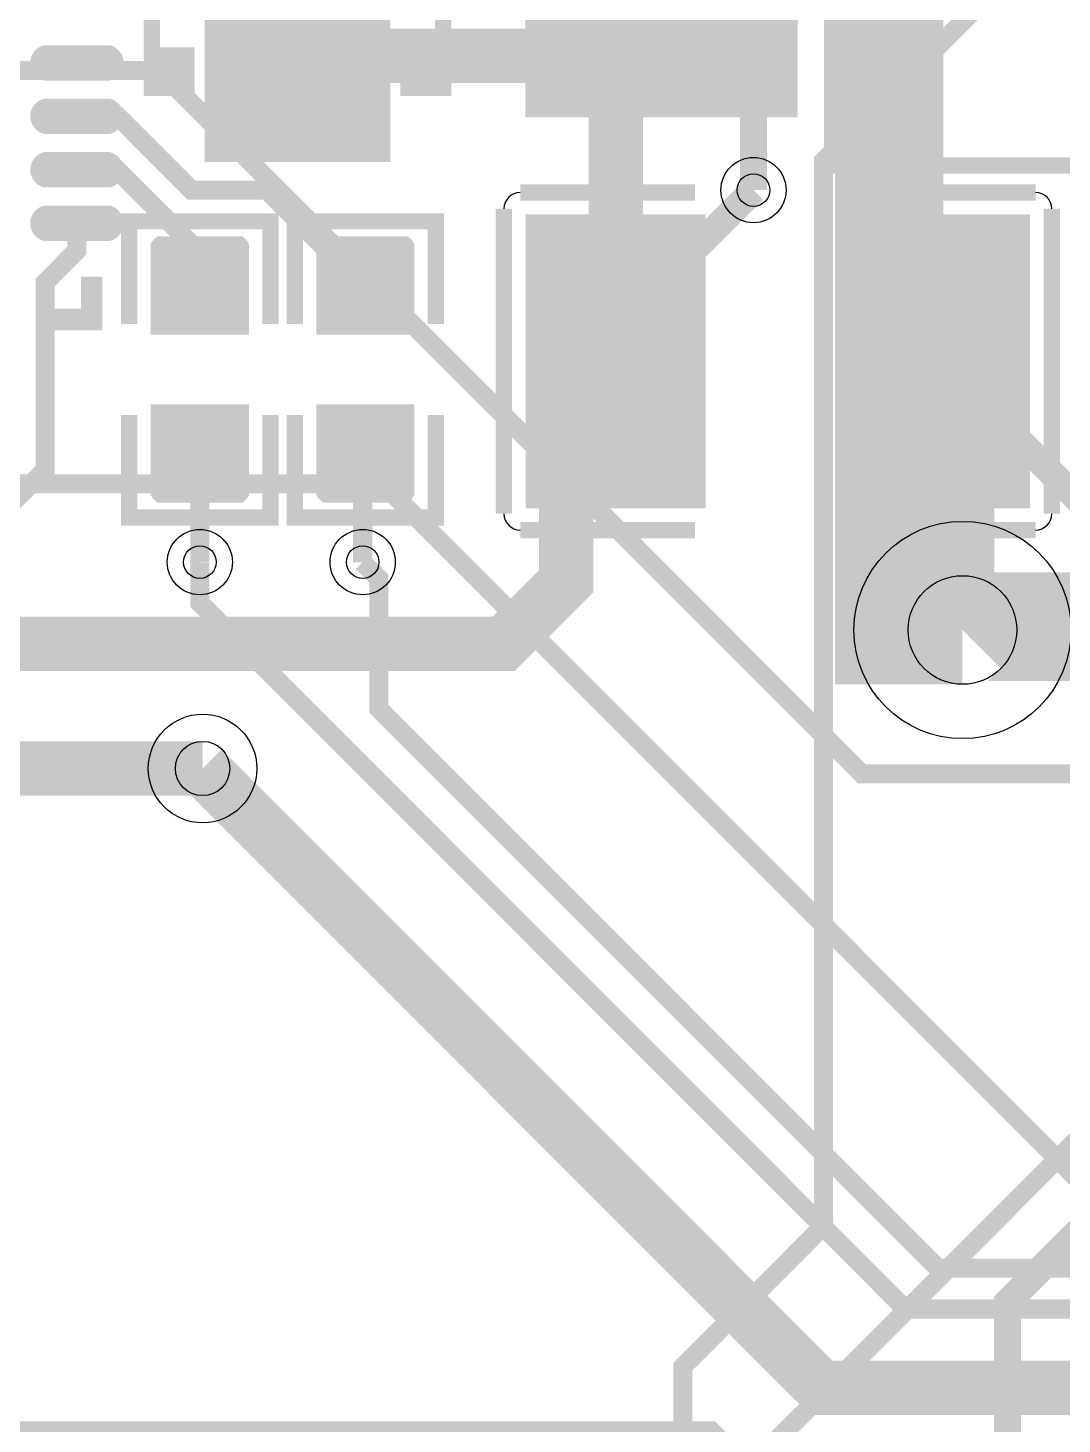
# Model space of a CAD drawing. Header units: millimetres. Extents: x -4 to 157, y 41 to 137.
# Drawn here: x 86.61 to 96.28, y 108.07 to 121.13 of the extents above; entities that cross this region are included whole.
import ezdxf

# ---------------------------------------------------------------- set-up
doc = ezdxf.new("R2010")
doc.units = ezdxf.units.MM
for name, color, linetype, true_color in [('BottomLayer', 7, 'Continuous', 0x0000ff), ('Hole', 7, 'Continuous', 0x222222), ('Multi-Layer', 7, 'Continuous', 0xc0c0c0), ('TopLayer', 7, 'Continuous', 0xff0000), ('TopPasteMaskLayer', 7, 'Continuous', 0x808080), ('TopSilkLayer', 7, 'Continuous', 0xffcc00), ('TopSolderMaskLayer', 7, 'Continuous', 0x800080)]:
    doc.layers.add(name, color=color, linetype=linetype, true_color=true_color)

msp = doc.modelspace()

# ---------------------------------------------------------------- hatches: boundary and pattern name
at = {"layer": 'TopLayer'}
for points in [[(88.27833375666728, 119.9047752095504), (88.27833375666728, 122.10477520955033), (89.97835915671817, 122.10477520955033), (89.97835915671817, 119.9047752095504)], [(93.78481076962134, 120.31381762763522), (91.28481076962134, 120.31381762763522), (91.28481076962134, 121.41384302768608), (93.78481076962134, 121.41384302768608)], [(87.32435864871718, 120.93830327660658, -0.7853981633974483), (87.32435864871718, 120.65829311658626), (86.80436880873776, 120.65829311658626, -0.7853981633974483), (86.80436880873776, 120.93830327660658)], [(87.32435864871718, 120.43843027686057, -0.7853981633974483), (87.32435864871718, 120.15842011684026), (86.80436880873776, 120.15842011684026, -0.7853981633974483), (86.80436880873776, 120.43843027686057)], [(87.32435864871718, 119.93830327660658, -0.7853981633974483), (87.32435864871718, 119.65829311658626), (86.80436880873776, 119.65829311658626, -0.7853981633974483), (86.80436880873776, 119.93830327660658)], [(87.32435864871718, 119.43843027686057, -0.7853981633974483), (87.32435864871718, 119.15842011684026), (86.80436880873776, 119.15842011684026, -0.7853981633974483), (86.80436880873776, 119.43843027686057)], [(92.92418084836163, 119.35760731521464), (92.92418084836163, 116.65758191516375), (91.28917957835915, 116.65758191516375), (91.28917957835915, 119.35760731521464)], [(94.3241808483615, 119.35760731521464), (94.3241808483615, 116.65758191516375), (95.9591821183642, 116.65758191516375), (95.9591821183642, 119.35760731521464)], [(88.64597409194812, 118.28140716281428), (87.78196596393173, 118.28140716281428), (87.78196596393173, 119.0878841757683), (88.64597409194812, 119.0878841757683)], [(90.19537719075424, 118.28140716281428), (89.33136906273808, 118.28140716281428), (89.33136906273808, 119.0878841757683), (90.19537719075424, 119.0878841757683)], [(88.64597409194812, 117.5813817627635), (87.78196596393173, 117.5813817627635), (87.78196596393173, 116.77490474980948), (88.64597409194812, 116.77490474980948)], [(90.19537719075424, 117.5813817627635), (89.33136906273808, 117.5813817627635), (89.33136906273808, 116.77490474980948), (90.19537719075424, 116.77490474980948)]]:
    msp.add_hatch(color=256, dxfattribs=at).paths.add_polyline_path(points)
at = {"layer": 'TopPasteMaskLayer'}
for points in [[(88.27833375666728, 119.9047752095504), (88.27833375666728, 122.10477520955033), (89.97835915671817, 122.10477520955033), (89.97835915671817, 119.9047752095504)], [(93.78481076962134, 120.31381762763522), (91.28481076962134, 120.31381762763522), (91.28481076962134, 121.41384302768608), (93.78481076962134, 121.41384302768608)], [(87.46431292862576, 120.8021590043179), (87.46388112776208, 120.80985521971047), (87.46304292608579, 120.81752603505197), (87.46177292354582, 120.82514605029212), (87.46007112014217, 120.83266446532889), (87.45798831597654, 120.84008128016251), (87.45547371094722, 120.84739649479297), (87.45257810515591, 120.85453390906775), (87.44927609855199, 120.8615189230378), (87.4456184912367, 120.86830073660144), (87.4415544831088, 120.87487934975866), (87.43716027432038, 120.88120396240788), (87.43243586487165, 120.88729997459996), (87.42735585471155, 120.89311658623319), (87.42197104394177, 120.89865379730759), (87.4163068326136, 120.90388620777242), (87.41036322072637, 120.90878841757683), (87.4041402082803, 120.91336042672083), (87.39766319532623, 120.91757683515368), (87.39098298196586, 120.92143764287528), (87.38409956819896, 120.92491744983488), (87.3770383540766, 120.9280162560326), (87.3698247396494, 120.93070866141727), (87.36245872491736, 120.93302006604017), (87.35496570993132, 120.93492506985024), (87.34739649479275, 120.93639827279662), (87.33975107950187, 120.93746507493017), (87.3320802641606, 120.93810007620016), (87.32435864871718, 120.93830327660646), (86.80436880873754, 120.93830327660646), (86.79664719329435, 120.93810007620016), (86.78897637795262, 120.93746507493017), (86.78133096266174, 120.93639827279662), (86.7737617475234, 120.93492506985024), (86.76626873253736, 120.93302006604017), (86.75890271780531, 120.93070866141727), (86.75168910337811, 120.9280162560326), (86.74462788925553, 120.92491744983488), (86.73774447548863, 120.92143764287528), (86.73106426212848, 120.91757683515368), (86.72458724917442, 120.91336042672083), (86.71836423672835, 120.90878841757683), (86.71242062484112, 120.90388620777242), (86.70675641351272, 120.89865379730759), (86.70137160274317, 120.89311658623319), (86.69629159258307, 120.88729997459996), (86.69156718313434, 120.88120396240788), (86.68717297434569, 120.87487934975866), (86.68310896621779, 120.86830073660144), (86.67945135890272, 120.8615189230378), (86.67614935229858, 120.85453390906775), (86.67325374650727, 120.84739649479297), (86.67073914147818, 120.84008128016251), (86.66865633731254, 120.83266446532889), (86.66695453390889, 120.82514605029212), (86.66568453136892, 120.81752603505197), (86.66484632969264, 120.80985521971047), (86.66441452882896, 120.8021590043179), (86.66441452882896, 120.79443738887483), (86.66484632969264, 120.78674117348226), (86.66568453136892, 120.77907035814076), (86.66695453390889, 120.77145034290061), (86.66865633731254, 120.76393192786384), (86.67073914147818, 120.75651511303022), (86.67325374650727, 120.74919989839975), (86.67614935229858, 120.74206248412497), (86.67945135890272, 120.73507747015492), (86.68310896621779, 120.72829565659129), (86.68717297434569, 120.72171704343407), (86.69156718313434, 120.71539243078485), (86.69629159258307, 120.70929641859288), (86.70137160274317, 120.70347980695965), (86.70675641351272, 120.69794259588525), (86.71242062484112, 120.69271018542031), (86.71836423672835, 120.6878079756159), (86.72458724917442, 120.6832359664719), (86.73106426212848, 120.67901955803916), (86.73774447548863, 120.67515875031745), (86.74462788925553, 120.67167894335785), (86.75168910337811, 120.66858013716035), (86.75890271780531, 120.66588773177546), (86.76626873253736, 120.66357632715255), (86.7737617475234, 120.66167132334272), (86.78133096266174, 120.66019812039622), (86.78897637795262, 120.65913131826267), (86.79664719329435, 120.65849631699257), (86.80436880873754, 120.65829311658626), (87.32435864871718, 120.65829311658626), (87.3320802641606, 120.65849631699257), (87.33975107950187, 120.65913131826267), (87.34739649479275, 120.66019812039622), (87.35496570993132, 120.66167132334272), (87.36245872491736, 120.66357632715255), (87.3698247396494, 120.66588773177546), (87.3770383540766, 120.66858013716035), (87.38409956819896, 120.67167894335785), (87.39098298196586, 120.67515875031745), (87.39766319532623, 120.67901955803916), (87.4041402082803, 120.6832359664719), (87.41036322072637, 120.6878079756159), (87.4163068326136, 120.69271018542031), (87.42197104394177, 120.69794259588525), (87.42735585471155, 120.70347980695965), (87.43243586487165, 120.70929641859288), (87.43716027432038, 120.71539243078485), (87.4415544831088, 120.72171704343407), (87.4456184912367, 120.72829565659129), (87.44927609855199, 120.73507747015492), (87.45257810515591, 120.74206248412497), (87.45547371094722, 120.74919989839975), (87.45798831597654, 120.75651511303022), (87.46007112014217, 120.76393192786384), (87.46177292354582, 120.77145034290061), (87.46304292608579, 120.77907035814076), (87.46388112776208, 120.78674117348226), (87.46431292862576, 120.79443738887483)], [(87.46431292862576, 120.30228600457201), (87.46388112776208, 120.30998221996435), (87.46304292608579, 120.31765303530608), (87.46177292354582, 120.32527305054612), (87.46007112014217, 120.33279146558289), (87.45798831597654, 120.3402082804165), (87.45547371094722, 120.34752349504697), (87.45257810515591, 120.35466090932186), (87.44927609855199, 120.36164592329192), (87.4456184912367, 120.36842773685544), (87.4415544831088, 120.37500635001277), (87.43716027432038, 120.38133096266188), (87.43243586487165, 120.38742697485395), (87.42735585471155, 120.39324358648707), (87.42197104394177, 120.39878079756159), (87.4163068326136, 120.40401320802641), (87.41036322072637, 120.40891541783083), (87.4041402082803, 120.41348742697483), (87.39766319532623, 120.41770383540768), (87.39098298196586, 120.42156464312927), (87.38409956819896, 120.42504445008888), (87.3770383540766, 120.42814325628649), (87.3698247396494, 120.43083566167127), (87.36245872491736, 120.43314706629417), (87.35496570993132, 120.43505207010412), (87.34739649479275, 120.4365252730505), (87.33975107950187, 120.43759207518417), (87.3320802641606, 120.43822707645415), (87.32435864871718, 120.43843027686057), (86.80436880873754, 120.43843027686057), (86.79664719329435, 120.43822707645415), (86.78897637795262, 120.43759207518417), (86.78133096266174, 120.4365252730505), (86.7737617475234, 120.43505207010412), (86.76626873253736, 120.43314706629417), (86.75890271780531, 120.43083566167127), (86.75168910337811, 120.42814325628649), (86.74462788925553, 120.42504445008888), (86.73774447548863, 120.42156464312927), (86.73106426212848, 120.41770383540768), (86.72458724917442, 120.41348742697483), (86.71836423672835, 120.40891541783083), (86.71242062484112, 120.40401320802641), (86.70675641351272, 120.39878079756159), (86.70137160274317, 120.39324358648707), (86.69629159258307, 120.38742697485395), (86.69156718313434, 120.38133096266188), (86.68717297434569, 120.37500635001277), (86.68310896621779, 120.36842773685544), (86.67945135890272, 120.36164592329192), (86.67614935229858, 120.35466090932186), (86.67325374650727, 120.34752349504697), (86.67073914147818, 120.3402082804165), (86.66865633731254, 120.33279146558289), (86.66695453390889, 120.32527305054612), (86.66568453136892, 120.31765303530608), (86.66484632969264, 120.30998221996435), (86.66441452882896, 120.30228600457201), (86.66441452882896, 120.29456438912871), (86.66484632969264, 120.28686817373637), (86.66568453136892, 120.27919735839464), (86.66695453390889, 120.27157734315472), (86.66865633731254, 120.26405892811795), (86.67073914147818, 120.25664211328422), (86.67325374650727, 120.24932689865386), (86.67614935229858, 120.24218948437897), (86.67945135890272, 120.23520447040892), (86.68310896621779, 120.2284226568454), (86.68717297434569, 120.22184404368807), (86.69156718313434, 120.21551943103896), (86.69629159258307, 120.20942341884677), (86.70137160274317, 120.20360680721353), (86.70675641351272, 120.19806959613913), (86.71242062484112, 120.19283718567442), (86.71836423672835, 120.18793497587001), (86.72458724917442, 120.18336296672601), (86.73106426212848, 120.17914655829316), (86.73774447548863, 120.17528575057145), (86.74462788925553, 120.17180594361184), (86.75168910337811, 120.16870713741423), (86.75890271780531, 120.16601473202957), (86.76626873253736, 120.16370332740667), (86.7737617475234, 120.1617983235966), (86.78133096266174, 120.16032512065021), (86.78897637795262, 120.15925831851666), (86.79664719329435, 120.15862331724668), (86.80436880873754, 120.15842011684026), (87.32435864871718, 120.15842011684026), (87.3320802641606, 120.15862331724668), (87.33975107950187, 120.15925831851666), (87.34739649479275, 120.16032512065021), (87.35496570993132, 120.1617983235966), (87.36245872491736, 120.16370332740667), (87.3698247396494, 120.16601473202957), (87.3770383540766, 120.16870713741423), (87.38409956819896, 120.17180594361184), (87.39098298196586, 120.17528575057145), (87.39766319532623, 120.17914655829316), (87.4041402082803, 120.18336296672601), (87.41036322072637, 120.18793497587001), (87.4163068326136, 120.19283718567442), (87.42197104394177, 120.19806959613913), (87.42735585471155, 120.20360680721353), (87.43243586487165, 120.20942341884677), (87.43716027432038, 120.21551943103896), (87.4415544831088, 120.22184404368807), (87.4456184912367, 120.2284226568454), (87.44927609855199, 120.23520447040892), (87.45257810515591, 120.24218948437897), (87.45547371094722, 120.24932689865386), (87.45798831597654, 120.25664211328422), (87.46007112014217, 120.26405892811795), (87.46177292354582, 120.27157734315472), (87.46304292608579, 120.27919735839464), (87.46388112776208, 120.28686817373637), (87.46431292862576, 120.29456438912871)], [(87.46388112776208, 119.78674117348226), (87.46431292862576, 119.79443738887471), (87.46431292862576, 119.80215900431801), (87.46388112776208, 119.80985521971036), (87.46304292608579, 119.81752603505208), (87.46177292354582, 119.82514605029212), (87.46007112014217, 119.83266446532889), (87.45798831597654, 119.84008128016251), (87.45547371094722, 119.84739649479297), (87.45257810515591, 119.85453390906775), (87.44927609855199, 119.86151892303792), (87.4456184912367, 119.86830073660144), (87.4415544831088, 119.87487934975877), (87.43716027432038, 119.88120396240788), (87.43243586487165, 119.88729997459996), (87.42735585471155, 119.89311658623308), (87.42197104394177, 119.89865379730759), (87.4163068326136, 119.90388620777242), (87.41036322072637, 119.90878841757683), (87.4041402082803, 119.91336042672083), (87.39766319532623, 119.91757683515368), (87.39098298196586, 119.92143764287528), (87.38409956819896, 119.924917449835), (87.3770383540766, 119.92801625603249), (87.3698247396494, 119.93070866141727), (87.36245872491736, 119.93302006604017), (87.35496570993132, 119.93492506985012), (87.34739649479275, 119.93639827279662), (87.33975107950187, 119.93746507493017), (87.3320802641606, 119.93810007620016), (87.32435864871718, 119.93830327660658), (86.80436880873754, 119.93830327660658), (86.79664719329435, 119.93810007620016), (86.78897637795262, 119.93746507493017), (86.78133096266174, 119.93639827279662), (86.7737617475234, 119.93492506985012), (86.76626873253736, 119.93302006604017), (86.75890271780531, 119.93070866141727), (86.75168910337811, 119.92801625603249), (86.74462788925553, 119.924917449835), (86.73774447548863, 119.92143764287528), (86.73106426212848, 119.91757683515368), (86.72458724917442, 119.91336042672083), (86.71836423672835, 119.90878841757683), (86.71242062484112, 119.90388620777242), (86.70675641351272, 119.89865379730759), (86.70137160274317, 119.89311658623308), (86.69629159258307, 119.88729997459996), (86.69156718313434, 119.88120396240788), (86.68717297434569, 119.87487934975877), (86.68310896621779, 119.86830073660144), (86.67945135890272, 119.86151892303792), (86.67614935229858, 119.85453390906775), (86.67325374650727, 119.84739649479297), (86.67073914147818, 119.84008128016251), (86.66865633731254, 119.83266446532889), (86.66695453390889, 119.82514605029212), (86.66568453136892, 119.81752603505208), (86.66484632969264, 119.80985521971036), (86.66441452882896, 119.80215900431801), (86.66441452882896, 119.79443738887471), (86.66484632969264, 119.78674117348226), (86.66568453136892, 119.77907035814076), (86.66695453390889, 119.77145034290072), (86.66865633731254, 119.76393192786384), (86.67073914147818, 119.75651511303022), (86.67325374650727, 119.74919989839987), (86.67614935229858, 119.74206248412497), (86.67945135890272, 119.73507747015492), (86.68310896621779, 119.72829565659129), (86.68717297434569, 119.72171704343407), (86.69156718313434, 119.71539243078485), (86.69629159258307, 119.70929641859277), (86.70137160274317, 119.70347980695954), (86.70675641351272, 119.69794259588514), (86.71242062484112, 119.69271018542042), (86.71836423672835, 119.68780797561601), (86.72458724917442, 119.6832359664719), (86.73106426212848, 119.67901955803916), (86.73774447548863, 119.67515875031745), (86.74462788925553, 119.67167894335785), (86.75168910337811, 119.66858013716023), (86.75890271780531, 119.66588773177546), (86.76626873253736, 119.66357632715267), (86.7737617475234, 119.6616713233426), (86.78133096266174, 119.66019812039622), (86.78897637795262, 119.65913131826267), (86.79664719329435, 119.65849631699257), (86.80436880873754, 119.65829311658626), (87.32435864871718, 119.65829311658626), (87.3320802641606, 119.65849631699257), (87.33975107950187, 119.65913131826267), (87.34739649479275, 119.66019812039622), (87.35496570993132, 119.6616713233426), (87.36245872491736, 119.66357632715267), (87.3698247396494, 119.66588773177546), (87.3770383540766, 119.66858013716023), (87.38409956819896, 119.67167894335785), (87.39098298196586, 119.67515875031745), (87.39766319532623, 119.67901955803916), (87.4041402082803, 119.6832359664719), (87.41036322072637, 119.68780797561601), (87.4163068326136, 119.69271018542042), (87.42197104394177, 119.69794259588514), (87.42735585471155, 119.70347980695954), (87.43243586487165, 119.70929641859277), (87.43716027432038, 119.71539243078485), (87.4415544831088, 119.72171704343407), (87.4456184912367, 119.72829565659129), (87.44927609855199, 119.73507747015492), (87.45257810515591, 119.74206248412497), (87.45547371094722, 119.74919989839987), (87.45798831597654, 119.75651511303022), (87.46007112014217, 119.76393192786384), (87.46177292354582, 119.77145034290072), (87.46304292608579, 119.77907035814076)], [(87.46431292862576, 119.30228600457201), (87.46388112776208, 119.30998221996447), (87.46304292608579, 119.31765303530608), (87.46177292354582, 119.325273050546), (87.46007112014217, 119.332791465583), (87.45798831597654, 119.34020828041662), (87.45547371094722, 119.34752349504697), (87.45257810515591, 119.35466090932186), (87.44927609855199, 119.3616459232918), (87.4456184912367, 119.36842773685555), (87.4415544831088, 119.37500635001265), (87.43716027432038, 119.38133096266199), (87.43243586487165, 119.38742697485395), (87.42735585471155, 119.39324358648719), (87.42197104394177, 119.39878079756159), (87.4163068326136, 119.40401320802641), (87.41036322072637, 119.40891541783083), (87.4041402082803, 119.41348742697494), (87.39766319532623, 119.41770383540768), (87.39098298196586, 119.42156464312927), (87.38409956819896, 119.42504445008888), (87.3770383540766, 119.42814325628649), (87.3698247396494, 119.43083566167138), (87.36245872491736, 119.43314706629405), (87.35496570993132, 119.43505207010412), (87.34739649479275, 119.4365252730505), (87.33975107950187, 119.43759207518406), (87.3320802641606, 119.43822707645415), (87.32435864871718, 119.43843027686057), (86.80436880873754, 119.43843027686057), (86.79664719329435, 119.43822707645415), (86.78897637795262, 119.43759207518406), (86.78133096266174, 119.4365252730505), (86.7737617475234, 119.43505207010412), (86.76626873253736, 119.43314706629405), (86.75890271780531, 119.43083566167138), (86.75168910337811, 119.42814325628649), (86.74462788925553, 119.42504445008888), (86.73774447548863, 119.42156464312927), (86.73106426212848, 119.41770383540768), (86.72458724917442, 119.41348742697494), (86.71836423672835, 119.40891541783083), (86.71242062484112, 119.40401320802641), (86.70675641351272, 119.39878079756159), (86.70137160274317, 119.39324358648719), (86.69629159258307, 119.38742697485395), (86.69156718313434, 119.38133096266199), (86.68717297434569, 119.37500635001265), (86.68310896621779, 119.36842773685555), (86.67945135890272, 119.3616459232918), (86.67614935229858, 119.35466090932186), (86.67325374650727, 119.34752349504697), (86.67073914147818, 119.34020828041662), (86.66865633731254, 119.332791465583), (86.66695453390889, 119.325273050546), (86.66568453136892, 119.31765303530608), (86.66484632969264, 119.30998221996447), (86.66441452882896, 119.30228600457201), (86.66441452882896, 119.29456438912871), (86.66484632969264, 119.28686817373637), (86.66568453136892, 119.27919735839464), (86.66695453390889, 119.27157734315472), (86.66865633731254, 119.26405892811783), (86.67073914147818, 119.25664211328422), (86.67325374650727, 119.24932689865375), (86.67614935229858, 119.24218948437897), (86.67945135890272, 119.23520447040903), (86.68310896621779, 119.22842265684528), (86.68717297434569, 119.22184404368818), (86.69156718313434, 119.21551943103884), (86.69629159258307, 119.20942341884677), (86.70137160274317, 119.20360680721365), (86.70675641351272, 119.19806959613925), (86.71242062484112, 119.19283718567442), (86.71836423672835, 119.1879349758699), (86.72458724917442, 119.1833629667259), (86.73106426212848, 119.17914655829304), (86.73774447548863, 119.17528575057145), (86.74462788925553, 119.17180594361184), (86.75168910337811, 119.16870713741423), (86.75890271780531, 119.16601473202945), (86.76626873253736, 119.16370332740667), (86.7737617475234, 119.1617983235966), (86.78133096266174, 119.16032512065021), (86.78897637795262, 119.15925831851666), (86.79664719329435, 119.15862331724668), (86.80436880873754, 119.15842011684015), (87.32435864871718, 119.15842011684015), (87.3320802641606, 119.15862331724668), (87.33975107950187, 119.15925831851666), (87.34739649479275, 119.16032512065021), (87.35496570993132, 119.1617983235966), (87.36245872491736, 119.16370332740667), (87.3698247396494, 119.16601473202945), (87.3770383540766, 119.16870713741423), (87.38409956819896, 119.17180594361184), (87.39098298196586, 119.17528575057145), (87.39766319532623, 119.17914655829304), (87.4041402082803, 119.1833629667259), (87.41036322072637, 119.1879349758699), (87.4163068326136, 119.19283718567442), (87.42197104394177, 119.19806959613925), (87.42735585471155, 119.20360680721365), (87.43243586487165, 119.20942341884677), (87.43716027432038, 119.21551943103884), (87.4415544831088, 119.22184404368818), (87.4456184912367, 119.22842265684528), (87.44927609855199, 119.23520447040903), (87.45257810515591, 119.24218948437897), (87.45547371094722, 119.24932689865375), (87.45798831597654, 119.25664211328422), (87.46007112014217, 119.26405892811783), (87.46177292354582, 119.27157734315472), (87.46304292608579, 119.27919735839464), (87.46388112776208, 119.28686817373637), (87.46431292862576, 119.29456438912871)], [(92.92418084836163, 119.25760731521461), (92.92418084836163, 118.56659893319784), (92.8241808483615, 118.46659893319782), (92.46827533655073, 118.46659893319782), (92.3682753365506, 118.36659893319779), (92.3682753365506, 117.64859029718059), (92.46827533655073, 117.54859029718057), (92.8241808483615, 117.54859029718057), (92.92418084836163, 117.44859029718054), (92.92418084836163, 116.75758191516377), (92.8241808483615, 116.65758191516375), (91.38917957835906, 116.65758191516375), (91.28917957835915, 116.75758191516377), (91.28917957835915, 119.25760731521461), (91.38917957835906, 119.35760731521464), (92.8241808483615, 119.35760731521464)], [(94.3241808483615, 119.25760731521461), (94.3241808483615, 118.56659893319784), (94.42418084836163, 118.46659893319782), (94.78008636017262, 118.46659893319782), (94.88008636017253, 118.36659893319779), (94.88008636017253, 117.64859029718059), (94.78008636017262, 117.54859029718057), (94.42418084836163, 117.54859029718057), (94.3241808483615, 117.44859029718054), (94.3241808483615, 116.75758191516377), (94.42418084836163, 116.65758191516375), (95.85918211836406, 116.65758191516375), (95.9591821183642, 116.75758191516377), (95.9591821183642, 119.25760731521461), (95.85918211836406, 119.35760731521464), (94.42418084836163, 119.35760731521464)], [(87.76398272796541, 119.12641605283216), (87.76398272796541, 118.32641605283209), (87.81399542799068, 118.27640335280671), (88.04196088392177, 118.27640335280671), (88.04196088392177, 118.6464058928118), (88.3719583439165, 118.6464058928118), (88.3719583439165, 118.27640335280671), (88.61399542799063, 118.27640335280671), (88.6639827279655, 118.32641605283209), (88.6639827279655, 119.12641605283216), (88.61399542799063, 119.17640335280669), (87.81399542799068, 119.17640335280669)], [(89.31338582677154, 119.12641605283216), (89.31338582677154, 118.32641605283209), (89.36339852679703, 118.27640335280671), (89.59136398272767, 118.27640335280671), (89.59136398272767, 118.6464058928118), (89.92136144272285, 118.6464058928118), (89.92136144272285, 118.27640335280671), (90.16339852679698, 118.27640335280671), (90.2133858267714, 118.32641605283209), (90.2133858267714, 119.12641605283216), (90.16339852679698, 119.17640335280669), (89.36339852679703, 119.17640335280669)], [(87.81399542799068, 117.57640335280666), (88.04196088392177, 117.57640335280666), (88.04196088392177, 117.19641859283718), (88.3719583439165, 117.19641859283718), (88.3719583439165, 117.57640335280666), (88.61399542799063, 117.57640335280666), (88.6639827279655, 117.52641605283213), (88.6639827279655, 116.73642367284742), (88.61399542799063, 116.68641097282205), (87.81399542799068, 116.68641097282205), (87.76398272796541, 116.73642367284742), (87.76398272796541, 117.52641605283213)], [(89.36339852679703, 117.57640335280666), (89.59136398272767, 117.57640335280666), (89.59136398272767, 117.19641859283718), (89.92136144272285, 117.19641859283718), (89.92136144272285, 117.57640335280666), (90.16339852679698, 117.57640335280666), (90.2133858267714, 117.52641605283213), (90.2133858267714, 116.73642367284742), (90.16339852679698, 116.68641097282205), (89.36339852679703, 116.68641097282205), (89.31338582677154, 116.73642367284742), (89.31338582677154, 117.52641605283213)]]:
    msp.add_hatch(color=256, dxfattribs=at).paths.add_polyline_path(points)
at = {"layer": 'TopSilkLayer'}
for points in [[(87.68846837693673, 120.94521209042409), (88.16596393192776, 120.94521209042409), (88.16596393192776, 120.48801117602238), (87.68846837693673, 120.48801117602238)], [(90.56827533655064, 120.94521209042409), (90.0907797815596, 120.94521209042409), (90.0907797815596, 120.48801117602238), (90.56827533655064, 120.48801117602238)]]:
    msp.add_hatch(color=256, dxfattribs=at).paths.add_polyline_path(points)
at = {"layer": 'TopSolderMaskLayer'}
for points in [[(88.25870556491827, 119.87190379655897), (88.25870556491827, 122.1376451045121), (89.99798617544457, 122.1376451045121), (89.99798617544457, 119.87190379655897)], [(93.8102115946167, 120.28841699032364), (91.25941149301661, 120.28841699032364), (91.25941149301661, 121.43924366499766), (93.8102115946167, 121.43924366499766)], [(87.37152753841042, 120.96370332740668, -0.7853981633974483), (87.37152753841042, 120.63289306578616), (86.7571999190443, 120.63289306578616, -0.7853981633974483), (86.7571999190443, 120.96370332740668)], [(87.37152753841042, 120.46383032766067, -0.7853981633974483), (87.37152753841042, 120.13302006604016), (86.7571999190443, 120.13302006604016, -0.7853981633974483), (86.7571999190443, 120.46383032766067)], [(87.37152753841042, 119.96370332740668, -0.7853981633974483), (87.37152753841042, 119.63289306578616), (86.7571999190443, 119.63289306578616, -0.7853981633974483), (86.7571999190443, 119.96370332740668)], [(87.37152753841042, 119.46383032766067, -0.7853981633974483), (87.37152753841042, 119.13302006604016), (86.7571999190443, 119.13302006604016, -0.7853981633974483), (86.7571999190443, 119.46383032766067)], [(92.94957774240538, 119.38300760496384), (92.94957774240538, 116.63218162541455), (91.26377637080259, 116.63218162541455), (91.26377637080259, 119.38300760496384)], [(94.29878395431774, 119.38300760496384), (94.29878395431774, 116.63218162541455), (95.98458532592076, 116.63218162541455), (95.98458532592076, 119.38300760496384)], [(88.67318608930282, 118.2576916873495), (87.7547539665768, 118.2576916873495), (87.7547539665768, 119.11158621047252), (88.67318608930282, 119.11158621047252)], [(90.22258918810917, 118.2576916873495), (89.30415706538315, 118.2576916873495), (89.30415706538315, 119.11158621047252), (90.22258918810917, 119.11158621047252)], [(88.67318608930282, 117.60509723822827), (87.7547539665768, 117.60509723822827), (87.7547539665768, 116.75120271510536), (88.67318608930282, 116.75120271510536)], [(90.22258918810917, 117.60509723822827), (89.30415706538315, 117.60509723822827), (89.30415706538315, 116.75120271510536), (90.22258918810917, 116.75120271510536)]]:
    msp.add_hatch(color=256, dxfattribs=at).paths.add_polyline_path(points)

# ---------------------------------------------------------------- linework, layer by layer
at = {"layer": 'BottomLayer'}
for points, const_width in [([(88.98359156718311, 128.47749555499115), (90.7057150114299, 130.19961899923794), (94.13472186944364, 130.19961899923794), (94.66558293116577, 129.66621793243587), (94.66558293116577, 115.4929895859791), (95.35138430276834, 115.4929895859791)], 1.0160020320040641), ([(88.98348996697973, 128.47754635509273), (90.70561341122675, 130.19966979933952), (94.13462026924026, 130.19966979933952), (94.66548133096262, 129.66626873253745), (94.66548133096262, 115.49304038608079), (95.35128270256519, 115.49304038608079)], 0.25400050800101603), ([(93.62471424942851, 129.18463296926586), (93.39608839217681, 128.956032512065), (93.39608839217681, 119.6088138176276)], 0.25400050800101603), ([(93.62458724917428, 129.18468376936755), (93.39598679197366, 128.9560833121667), (93.39598679197366, 119.60886461772918)], 0.17780035560071122), ([(88.21397002793992, 116.1279908559817), (88.21397002793992, 115.74953009906017), (94.8179832359665, 109.14297688595366), (122.80883921767827, 109.14297688595366), (124.40904241808471, 110.74318008636021), (124.40904241808471, 123.13840487680977), (123.79944119888228, 123.74800609601209), (123.79944119888228, 124.12900685801367)], 0.17800355600711204), ([(89.737973075946, 116.1279908559817), (89.8903733807465, 115.97559055118109), (89.8903733807465, 114.75638811277622), (95.12278384556748, 109.52397764795523), (122.3770383540766, 109.52397764795523), (123.82484124968232, 110.97178054356107), (123.82484124968232, 122.8590043180086)], 0.17800355600711204), ([(89.73787147574285, 116.12804165608338), (89.89027178054334, 115.97564135128266), (89.89027178054334, 114.7564389128778), (95.12268224536433, 109.52402844805692), (122.37693675387345, 109.52402844805692), (123.82473964947917, 110.97183134366264), (123.82473964947917, 122.51767843535686)], 0.17780035560071122), ([(100.0255016510032, 115.7480060960122), (98.4253238506476, 114.14782829565661), (94.41201422402833, 114.14782829565661), (87.83342646685287, 120.72641605283206), (72.49169418338829, 120.72641605283206)], 0.17800355600711204), ([(100.02540005080004, 115.74805689611378), (98.4254508509016, 114.14785369570734), (94.41198882397771, 114.14785369570734), (87.83337566675118, 120.72646685293375), (72.49174498348998, 120.72646685293375)], 0.17780035560071122), ([(88.23937007873997, 114.19758699517399), (94.03058166116307, 108.40637541275089), (124.48524257048507, 108.40637541275089), (136.5248666497332, 120.44599949199892), (141.04607569215136, 120.44599949199892), (143.0526797053592, 118.43939547879097)], 0.5080010160020321), ([(88.23926847853681, 114.19763779527557), (94.03048006095992, 108.40642621285247), (124.48514097028169, 108.40642621285247), (136.52476504953006, 120.44605029210061), (141.0459740919482, 120.44605029210061), (143.0370840741682, 118.45494030988061)], 0.25400050800101603), ([(88.21386842773677, 116.12804165608338), (88.21386842773677, 115.74958089916174), (94.81788163576334, 109.14302768605546), (122.80873761747512, 109.14302768605546), (124.40894081788156, 110.74323088646179), (124.40894081788156, 117.93906527813056)], 0.17780035560071122), ([(55.77241554483089, 97.40312420624844), (75.22936245872484, 116.86007112014215), (89.92659385318757, 116.86007112014215), (96.71018542037086, 110.07647955295909), (120.24663449326886, 110.07647955295909), (121.54203708407408, 111.3718821437642), (121.54203708407408, 115.79987299974596), (120.79654559309097, 116.54536449072907)], 0.17780035560071122), ([(88.21437642875276, 116.12905765811536), (88.21386842773677, 116.12854965709937), (88.21386842773677, 116.12804165608338)], 0.17780035560071122), ([(89.73837947675884, 116.12905765811536), (89.73787147574285, 116.12854965709937), (89.73787147574285, 116.12804165608338)], 0.17780035560071122), ([(95.3517907035814, 115.49405638811277), (95.35128270256519, 115.49354838709678), (95.35128270256519, 115.49304038608079)], 0.25400050800101603), ([(88.2397764795528, 114.19865379730766), (88.23926847853681, 114.19814579629156), (88.23926847853681, 114.19763779527557)], 0.25400050800101603), ([(127.35433070866134, 110.20957581915161), (127.15138430276852, 110.20957581915161), (124.79400558801103, 107.85219710439412), (93.15265430530849, 107.85219710439412), (93.00076200152375, 108.00408940817874), (67.20497840995677, 108.00408940817874), (55.803403606807024, 96.60251460502923)], 0.17780035560071122)]:
    msp.add_lwpolyline(points, dxfattribs=dict(at, const_width=const_width))
at = {"layer": 'Hole'}
for centre, radius in [((93.39608839217681, 119.6088138176276), 0.15250190500381003), ((88.21447802895591, 116.12900685801378), 0.15250190500381003), ((89.73848107696199, 116.12900685801378), 0.15250190500381003), ((95.35189230378455, 115.49400558801119), 0.5080010160020321), ((88.23987807975595, 114.19860299720597), 0.25400050800101603)]:
    msp.add_circle(centre, radius, dxfattribs=at)
at = {"layer": 'Multi-Layer'}
for centre, radius in [((93.39608839217681, 119.6088138176276), 0.30500381000762006), ((95.35189230378455, 115.49400558801119), 1.0160020320040641), ((88.21447802895591, 116.12900685801378), 0.30500381000762006), ((89.73848107696199, 116.12900685801378), 0.30500381000762006), ((88.23987807975595, 114.19860299720597), 0.5080010160020321)]:
    msp.add_circle(centre, radius, dxfattribs=at)
at = {"layer": 'TopLayer'}
for points, const_width in [([(77.34274828549655, 123.39240538481079), (78.05394970789939, 123.39240538481079), (79.1969519939039, 122.24940309880628), (79.1969519939039, 118.76959613919223), (79.98435356870687, 117.98219456438915), (82.19415798831596, 117.98219456438915), (84.17536195072375, 116.00099060198113), (85.7755651511302, 116.00099060198113), (86.7661671323342, 116.99159258318514), (86.7661671323342, 118.74419608839219), (87.06334772669538, 119.0439166878333), (87.06334772669538, 119.29791719583432)], 0.17800355600711204), ([(77.34264668529318, 123.39245618491236), (78.05384810769624, 123.39245618491236), (79.19685039370074, 122.24945389890786), (79.19685039370074, 118.7696469392938), (79.98425196850371, 117.98224536449072), (82.19405638811259, 117.98224536449072), (84.1752603505206, 116.00104140208282), (85.77546355092704, 116.00104140208282), (86.76606553213082, 116.99164338328671), (86.76606553213082, 118.74424688849376), (87.063246126492, 119.04396748793499), (87.063246126492, 119.17096774193556)], 0.17780035560071122), ([(96.28321056642085, 122.1125476250952), (94.05156210312407, 119.88089916179831), (94.05156210312407, 109.92052324104645), (92.73533147066269, 108.60429260858518), (92.73533147066269, 107.42674625349252)], 0.17780035560071122), ([(89.12837185674357, 121.00480060960126), (89.26934213868412, 120.86383032766071), (92.53492506985003, 120.86383032766071)], 0.5080010160020321), ([(89.12827025654042, 121.00485140970284), (89.26924053848097, 120.86388112776228), (92.53467106934204, 120.86388112776228)], 0.17780035560071122), ([(92.53492506985003, 120.86383032766071), (92.10678181356366, 120.4356870713741), (92.10678181356366, 118.00759461518919)], 0.5080010160020321), ([(92.53467106934204, 120.86388112776228), (92.53492506985003, 120.86388112776228), (92.10668021336028, 120.43563627127253), (92.10668021336028, 118.1636017272034)], 0.17780035560071122), ([(87.0647701295402, 120.29847599695199), (87.0642621285242, 120.29847599695199)], 0.17780035560071122), ([(89.76337312674605, 118.68475996951997), (88.83931927863841, 119.6088138176276), (88.1362458724916, 119.6088138176276), (87.44648209296406, 120.29857759715514), (87.0646431292862, 120.29857759715514)], 0.17800355600711204), ([(89.7632715265429, 118.68481076962155), (88.83921767843526, 119.60886461772918), (88.13614427228845, 119.60886461772918), (87.44653289306552, 120.29847599695199), (87.0647701295402, 120.29847599695199)], 0.17780035560071122), ([(87.0647701295402, 119.798348996698), (87.0642621285242, 119.798348996698)], 0.17780035560071122), ([(88.21397002793992, 118.68475996951997), (88.21397002793992, 119.0250444500889), (87.44056388112767, 119.79845059690115), (87.0646431292862, 119.79845059690115)], 0.17800355600711204), ([(88.21386842773677, 118.68481076962155), (88.21386842773677, 119.0251714503429), (87.44069088138167, 119.798348996698), (87.0647701295402, 119.798348996698)], 0.17780035560071122), ([(93.39608839217681, 119.6088138176276), (92.10678181356366, 118.31950723901446), (92.10678181356366, 118.00756921513846)], 0.25400050800101603), ([(93.39598679197366, 119.60886461772918), (92.10668021336028, 118.31955803911603), (92.10668021336028, 118.1636017272034)], 0.17780035560071122), ([(87.063246126492, 119.17096774193556), (87.0642621285242, 119.17198374396753), (87.0642621285242, 119.29847599695199)], 0.17780035560071122), ([(87.063246126492, 119.17096774193556), (87.063246126492, 119.297967995936)], 0.17780035560071122), ([(95.3517907035814, 115.49403098806192), (95.14157988315947, 115.70424180848363), (95.14157988315947, 118.00759461518919)], 1.0160020320040641), ([(92.10779781559563, 118.00759461518919), (91.64297688595366, 117.54531369062738), (91.64297688595366, 115.95019050038104), (91.05877571755127, 115.36598933197865), (78.91755143510272, 115.36598933197865), (77.44434848869673, 116.83919227838453), (77.44434848869673, 117.1693929387859)], 0.5080010160020321), ([(92.10668021336028, 118.1636017272034), (92.10668021336028, 118.0856235712472)], 0.17780035560071122), ([(92.10668021336028, 118.1636017272034), (92.10668021336028, 118.0856235712472)], 0.17780035560071122), ([(92.10769621539248, 118.00764541529077), (91.6428752857505, 117.54536449072896), (91.6428752857505, 115.95024130048262), (91.05867411734812, 115.36604013208034), (78.91744983489957, 115.36604013208034), (77.44424688849358, 116.8392430784861), (77.44424688849358, 117.16944373888748)], 0.17780035560071122), ([(92.10668021336028, 118.0856235712472), (92.10668021336028, 118.04676149352292)], 0.17780035560071122), ([(92.10668021336028, 118.0856235712472), (92.10668021336028, 118.04676149352292)], 0.17780035560071122), ([(92.10668021336028, 118.04676149352292), (92.10668021336028, 118.02720345440696)], 0.17780035560071122), ([(92.10668021336028, 118.04676149352292), (92.10668021336028, 118.02720345440696)], 0.17780035560071122), ([(92.10668021336028, 118.02720345440696), (92.10668021336028, 118.01755143510286)], 0.17780035560071122), ([(92.10668021336028, 118.02720345440696), (92.10668021336028, 118.01755143510286)], 0.17780035560071122), ([(92.10668021336028, 118.01755143510286), (92.10668021336028, 118.01272542545075)], 0.17780035560071122), ([(92.10668021336028, 118.01755143510286), (92.10668021336028, 118.01272542545075)], 0.17780035560071122), ([(92.10668021336028, 118.01272542545075), (92.10668021336028, 118.00764541529077)], 0.17780035560071122), ([(92.10668021336028, 118.01272542545075), (92.10668021336028, 118.00764541529077)], 0.17780035560071122), ([(92.10668021336028, 118.01272542545075), (92.10769621539248, 118.01170942341878), (92.10769621539248, 118.00764541529077)], 0.17780035560071122), ([(95.14147828295631, 118.00764541529077), (97.6240792481583, 115.5250444500889), (97.96748793497568, 115.5250444500889)], 0.25400050800101603), ([(95.3517907035814, 115.49405638811277), (95.14147828295631, 115.70436880873763), (95.14147828295631, 118.00764541529077)], 0.25400050800101603), ([(95.14157988315947, 118.00759461518919), (97.62418084836168, 115.52499364998732), (97.96758953517883, 115.52499364998732)], 0.25400050800101603), ([(72.31358902717807, 117.16941833883664), (75.28440436880874, 114.19860299720597), (88.23987807975595, 114.19860299720597)], 0.5080010160020321), ([(72.31369062738122, 117.16944373888748), (75.28448056896104, 114.19865379730766), (88.2397764795528, 114.19865379730766)], 0.25400050800101603), ([(88.21397002793992, 117.1780289560578), (88.21437642875276, 117.1776225552452), (88.21437642875276, 116.12903225806451)], 0.17800355600711204), ([(88.21386842773677, 117.1780797561596), (88.21437642875276, 117.1775717551435), (88.21437642875276, 116.12905765811536)], 0.17780035560071122), ([(89.76337312674605, 117.1780289560578), (89.73837947675884, 117.15303530607059), (89.73837947675884, 116.12903225806451)], 0.17800355600711204), ([(89.7632715265429, 117.1780797561596), (89.73837947675884, 117.15293370586744), (89.73837947675884, 116.12905765811536)], 0.17780035560071122), ([(95.3517907035814, 115.49403098806192), (95.38275336550669, 115.52499364998732), (97.96758953517883, 115.52499364998732)], 1.0160020320040641), ([(95.3517907035814, 115.49405638811277), (95.38277876555753, 115.5250444500889), (97.96748793497568, 115.5250444500889)], 0.25400050800101603), ([(95.77317754635487, 106.42598425196854), (95.77317754635487, 109.20728981457955), (99.69723139446273, 113.1313436626873), (99.69723139446273, 114.01983743967492)], 0.25400050800101603), ([(96.64922529845057, 110.95379730759464), (93.36855473710943, 107.6731267462535), (93.36855473710943, 105.50574041148082), (94.53619507239, 104.33810007620013), (105.38430276860527, 104.33810007620013), (105.49530099060166, 104.22710185420362)], 0.17780035560071122)]:
    msp.add_lwpolyline(points, dxfattribs=dict(at, const_width=const_width))
at = {"layer": 'TopSilkLayer', "const_width": 0.15240030480060962}
msp.add_lwpolyline([(97.07617475234929, 126.4900177800356), (97.07617475234929, 119.83759207518415), (94.13337566675114, 119.83759207518415), (94.13337566675114, 126.4900177800356), (97.07617475234929, 126.4900177800356)], close=True, dxfattribs=at)
at = {"layer": 'TopSilkLayer'}
for points, const_width in [([(87.76464312928624, 120.86901193802385), (87.76464312928624, 126.27134874269746)], 0.15240030480060962), ([(90.49204978409944, 120.86901193802385), (90.49204978409944, 126.27134874269746)], 0.15240030480060962), ([(92.84798069596127, 119.58620777241549), (91.21297942595879, 119.58620777241549)], 0.15240030480060962), ([(94.40038100076185, 119.58620777241549), (96.03538227076433, 119.58620777241549)], 0.15240030480060962), ([(91.06057912115807, 119.433807467615), (91.06057912115807, 116.5813817627635)], 0.15240030480060962), ([(96.18778257556505, 119.433807467615), (96.18778257556505, 116.5813817627635)], 0.15240030480060962), ([(88.87457454914897, 118.35760731521464), (88.87457454914897, 119.31648463296926), (87.55336550673087, 119.31648463296926), (87.55336550673087, 118.35760731521464)], 0.15240030480060962), ([(90.4239776479551, 118.35760731521464), (90.4239776479551, 119.31648463296926), (89.10276860553722, 119.31648463296926), (89.10276860553722, 118.35760731521464)], 0.15240030480060962), ([(87.20187960375915, 118.79845059690115), (87.20187960375915, 118.3983489966979), (86.80185420370822, 118.3983489966979)], 0.2), ([(88.87457454914897, 117.50518161036314), (88.87457454914897, 116.54630429260862), (87.55336550673087, 116.54630429260862), (87.55336550673087, 117.50518161036314)], 0.15240030480060962), ([(90.4239776479551, 117.50518161036314), (90.4239776479551, 116.54630429260862), (89.10276860553722, 116.54630429260862), (89.10276860553722, 117.50518161036314)], 0.15240030480060962), ([(91.21297942595879, 116.428981457963), (92.84798069596127, 116.428981457963)], 0.15240030480060962), ([(96.03538227076433, 116.428981457963), (94.40038100076185, 116.428981457963)], 0.15240030480060962)]:
    msp.add_lwpolyline(points, dxfattribs=dict(at, const_width=const_width))
for centre, start, end in [((91.21297942595879, 119.433807467615), 90, 179.99999999999133), ((96.03538227076433, 119.433807467615), 0, 90), ((91.21297942595879, 116.58138176276361), 180, 270), ((96.03538227076433, 116.58138176276361), 270, 0)]:
    msp.add_arc(centre, 0.15240030480060962, start, end, dxfattribs=at)

doc.saveas('drawing.dxf')
